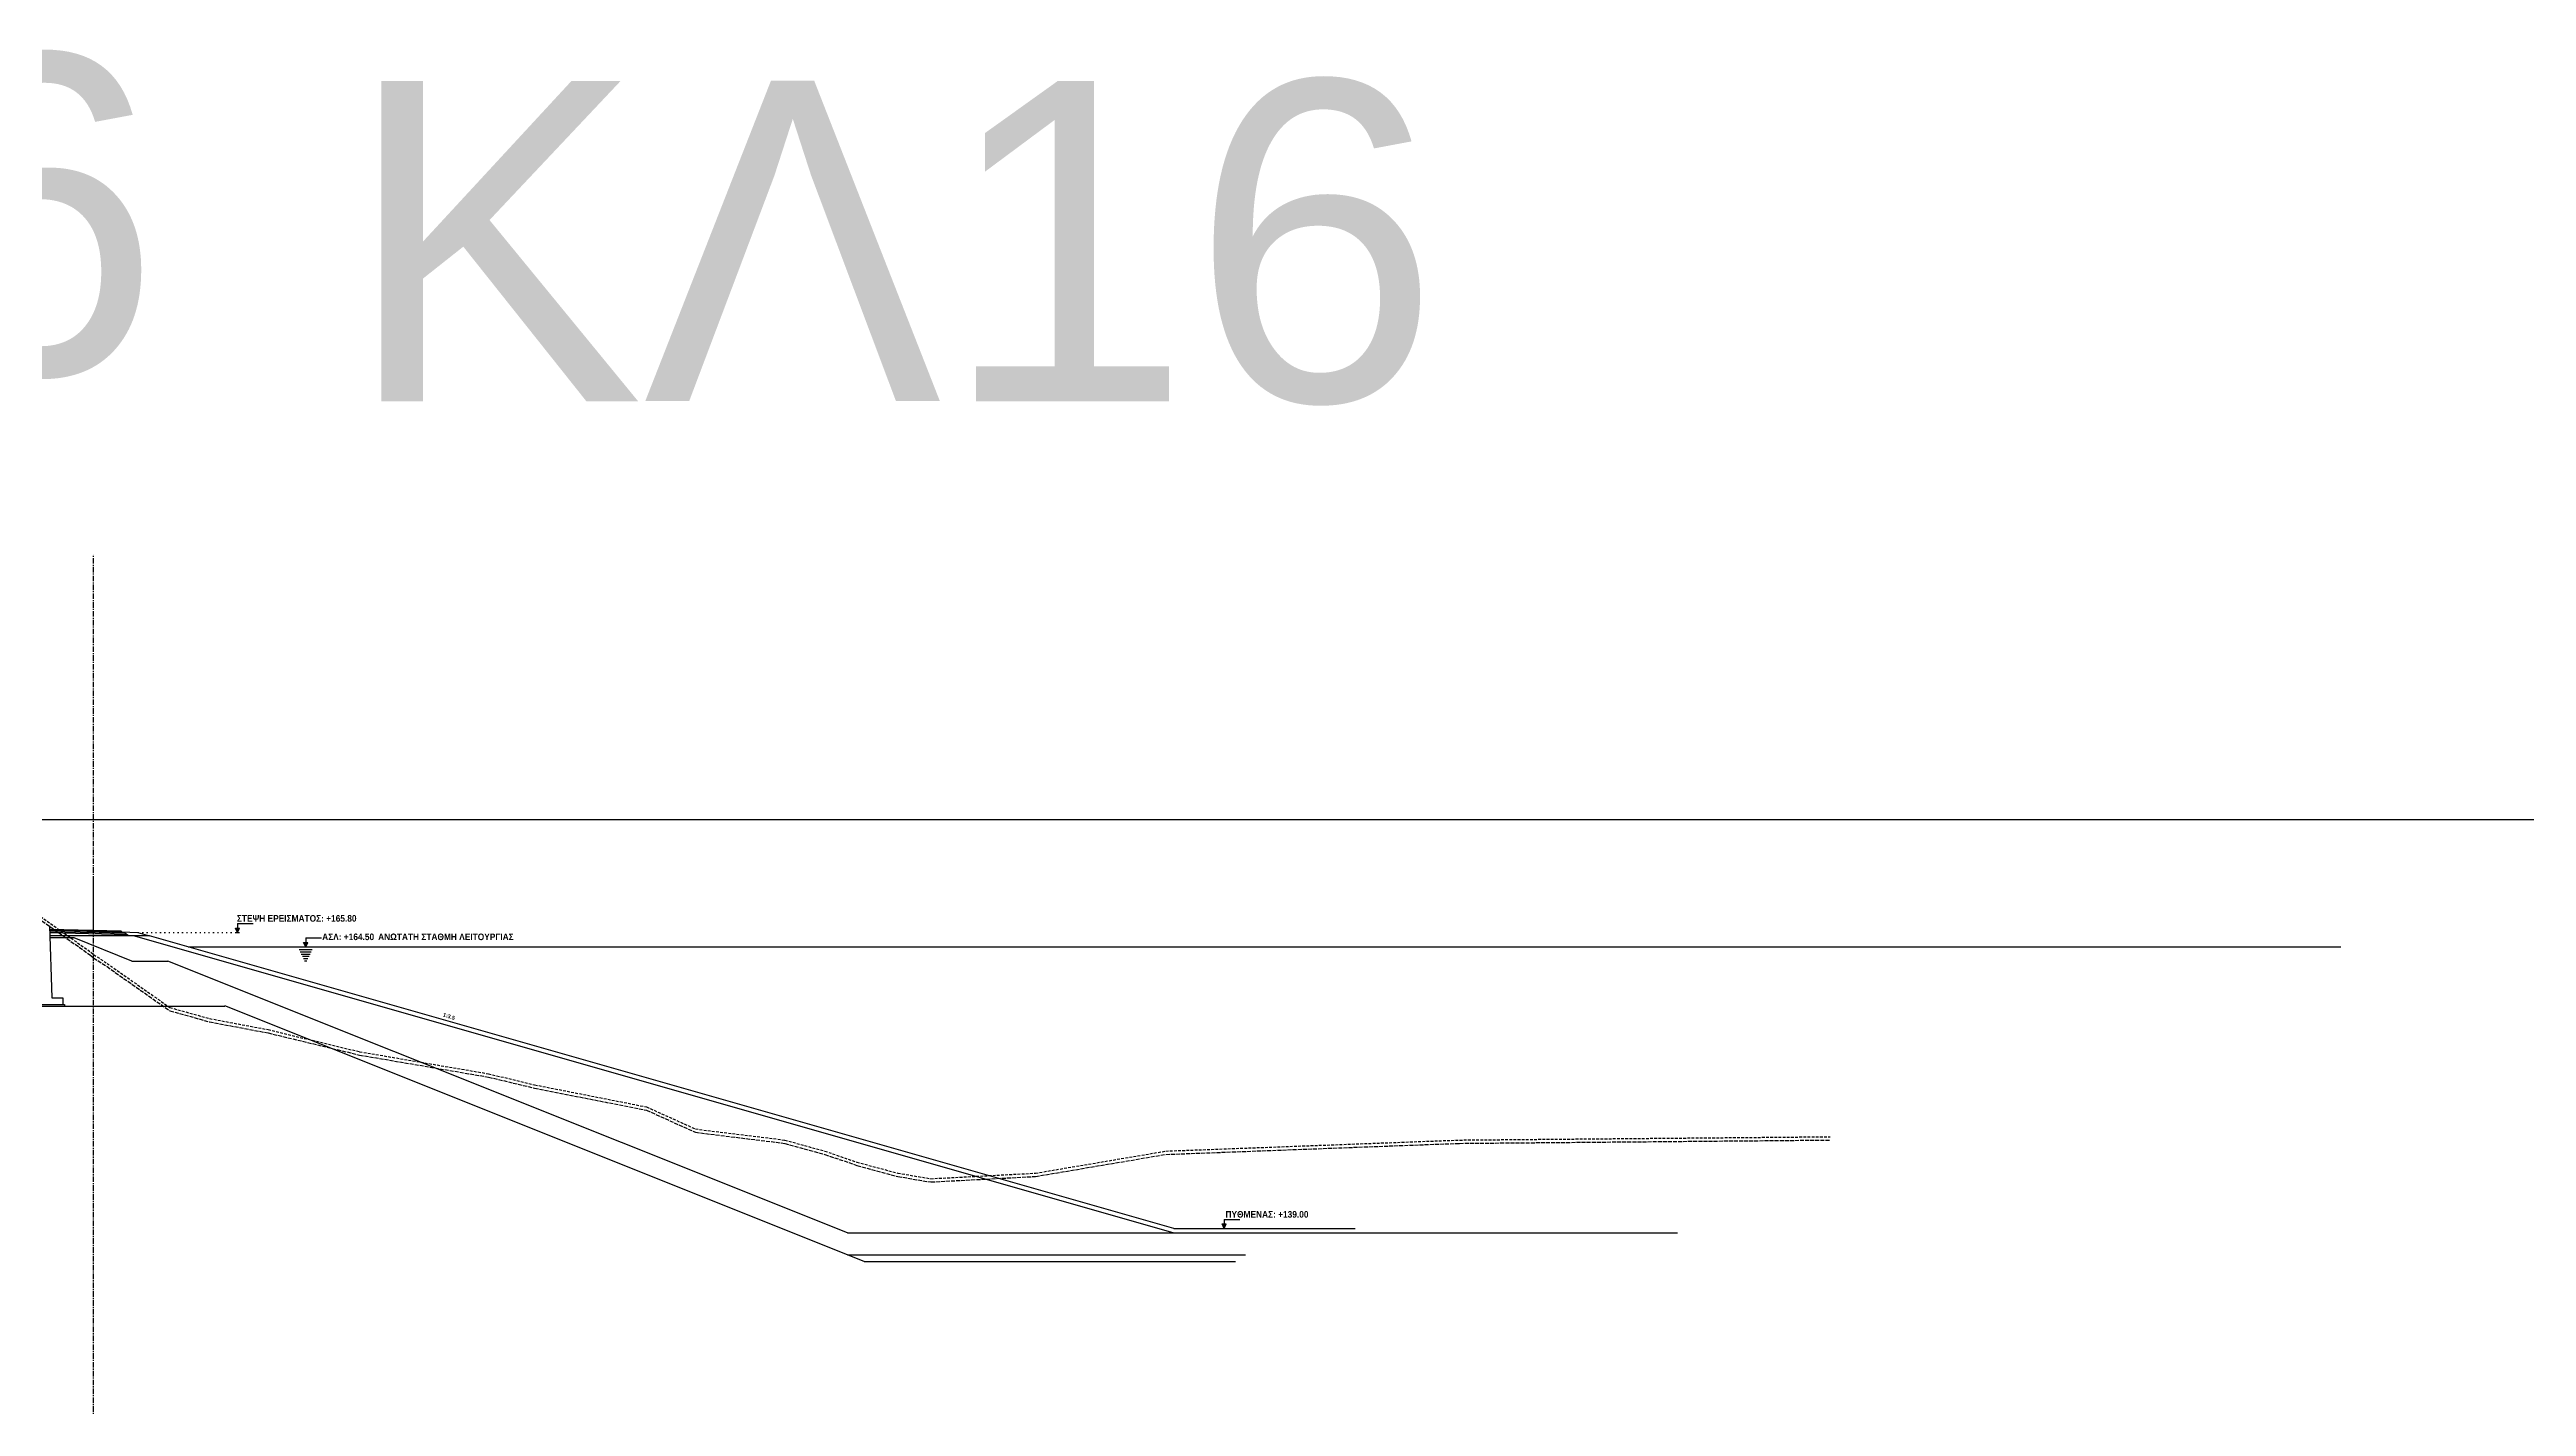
# Model space of a CAD drawing. Header units: millimetres. Extents: x 0 to 21250, y -160 to 246.
# Drawn here: x 3345.4 to 3569.7, y 122.9 to 245.7 of the extents above; entities that cross this region are included whole.
import ezdxf
from ezdxf.enums import TextEntityAlignment as Align

# ---------------------------------------------------------------- set-up
doc = ezdxf.new("R2010")
doc.units = ezdxf.units.MM
for name, pattern in [('ACAD_ISO02W100', [15, 12, -3]), ('ACAD_ISO07W100', [3, 0, -3]), ('AXONAS', [7, 5, -1, 0, -1]), ('DASHED2', [0.375, 0.25, -0.125])]:
    doc.linetypes.add(name, pattern=pattern)
doc.layers.add('_Ν_nonPLOT', color=2, linetype='Continuous', plot=False)
doc.layers.add('_Ν_ΟΔΟ_ΑΞΟΝΕΣ', color=1, linetype='AXONAS', lineweight=30)
for name, color, linetype in [('_Ν_ΥΠΕΡΧΕΙΛΙΣΤΗΣ-ΕΚΤΡΟΠΗ', 7, 'Continuous'), ('DIM', 7, 'Continuous'), ('ΠΡΟ_1B-ΑΡΓ ΠΥΡΗΝΑΣ', 25, 'Continuous'), ('ΠΡΟ_2-ΛΕΠΤΟ ΦΙΛΤΡΟ', 85, 'Continuous'), ('ΠΡΟ_5-ΕΞΩΤ-ΣΩΜΑ ΣΤΗΡΙΞΗΣ', 45, 'Continuous'), ('ΠΡΟ_E1-ΛΙΘΟΡΡΙΠΗ ΑΝΑΝΤΗ', 7, 'Continuous'), ('ΠΡΟ_E2-ΛΙΘΟΡΡΙΠΗ ΚΑΤΑΝΤΙ', 7, 'Continuous'), ('ΠΡΟ_ΑΦΑΙΡΕΣΗ ΦΓ', 20, 'ACAD_ISO02W100'), ('ΠΡΟ_Εδαφος', 3, 'Continuous'), ('ΠΡΟ_ΕΚΣΚΑΦΕΣ', 1, 'Continuous'), ('ΠΡΟ_ΟΔΟ_ΑΣΦΑΛΤΙΚΑ', 5, 'Continuous'), ('ΠΡΟ_ΟΔΟ_ΕΡΕΙΣΜΑ', 3, 'Continuous'), ('ΠΡΟ_ΟΔΟΣΤΡΩΣΙΑ', 40, 'Continuous'), ('ΠΡΟ_ΣΚΥΡΟΔΕΜΑ', 251, 'Continuous'), ('ΠΡΟ_ΣΤΑΘΜΕΣ ΝΕΡΟΥ', 150, 'ZIGZAG')]:
    doc.layers.add(name, color=color, linetype=linetype)
doc.styles.add('ARIAL', font='arialbd.ttf')
doc.styles.get("Standard").update_dxf_attribs({"font": 'arial.ttf'})
doc.linetypes.add('ZIGZAG', pattern='A,0.0001,-0.2,[131,ltypeshp.shx,S=0.2,R=0,X=-0.2,Y=0],-0.4,[131,ltypeshp.shx,S=0.2,R=180,X=0.2,Y=0],-0.2', length=0.8001)

# ---------------------------------------------------------------- blocks, each defined once
blk = doc.blocks.new('A$C328C5918')
at = {"layer": 'DIM'}
h = blk.add_hatch(color=150, dxfattribs=at)
h.dxf.hatch_style = 1
h.paths.add_polyline_path([(0, 0), (0, 0.4), (-0.19, 0.4)])
at = {"layer": 'DIM', "color": 150, "linetype": 'Continuous'}
for p, q in [((0, 0), (-0.19, 0.4)), ((-0.19, 0.4), (0.19, 0.4)), ((0, 0.8), (0, 0)), ((0, 0), (0.19, 0.4))]:
    blk.add_line(p, q, dxfattribs=at)
at = {"layer": 'DIM', "color": 150}
for p, q in [((0, 0.8), (1.43, 0.8)), ((-0.6, -0.26), (0.6, -0.26)), ((-0.5, -0.46), (0.5, -0.46)), ((-0.4, -0.66), (0.4, -0.66)), ((-0.3, -0.86), (0.3, -0.86)), ((-0.2, -1.06), (0.2, -1.06)), ((-0.1, -1.26), (0.1, -1.26))]:
    blk.add_line(p, q, dxfattribs=at)
blk = doc.blocks.new('A$C1D7D0A12')
at = {"layer": 'DIM'}
h = blk.add_hatch(color=256, dxfattribs=at)
h.dxf.hatch_style = 1
h.paths.add_polyline_path([(0, 0), (0, 0.4), (-0.19, 0.4)])
at = {"layer": 'DIM', "linetype": 'Continuous'}
for p, q in [((0, 0), (-0.19, 0.4)), ((-0.19, 0.4), (0.19, 0.4)), ((-0.19, 0), (0.19, 0)), ((0, 0.8), (0, 0)), ((0, 0), (0.19, 0.4))]:
    blk.add_line(p, q, dxfattribs=at)
at = {"layer": 'DIM'}
blk.add_line((0, 0.8), (1.43, 0.8), dxfattribs=at)

msp = doc.modelspace()

# ---------------------------------------------------------------- linework, layer by layer
at = {"layer": '_Ν_nonPLOT'}
msp.add_line((21249.69, 176), (0, 176), dxfattribs=at)
at = {"layer": '_Ν_ΟΔΟ_ΑΞΟΝΕΣ', "ltscale": 0.1}
for p, q in [((3349.43, 0), (3349.43, 200)), ((3349.43, 165.96), (3349.43, 170.52))]:
    msp.add_line(p, q, dxfattribs=at)
at = {"layer": '_Ν_ΥΠΕΡΧΕΙΛΙΣΤΗΣ-ΕΚΤΡΟΠΗ'}
for p, q in [((3345.43, 166.4), (3345.63, 159.88)), ((3345.63, 159.88), (3346.63, 159.88)), ((3346.63, 159.88), (3346.63, 159.28))]:
    msp.add_line(p, q, dxfattribs=at)
at = {"layer": 'ΠΡΟ_1B-ΑΡΓ ΠΥΡΗΝΑΣ'}
for p, q in [((3347.68, 165.3), (3345.46, 165.3)), ((3352.9, 163.21), (3347.68, 165.3)), ((3352.9, 163.21), (3356.15, 163.21)), ((3417.68, 138.6), (3356.15, 163.21)), ((3417.68, 138.6), (3492.83, 138.6))]:
    msp.add_line(p, q, dxfattribs=at)
at = {"layer": 'ΠΡΟ_2-ΛΕΠΤΟ ΦΙΛΤΡΟ'}
msp.add_line((3417.68, 136.6), (3453.71, 136.6), dxfattribs=at)
at = {"layer": 'ΠΡΟ_5-ΕΞΩΤ-ΣΩΜΑ ΣΤΗΡΙΞΗΣ'}
for p, q in [((3353.07, 165.5), (3345.46, 165.5)), ((3447.18, 138.6), (3353.03, 165.5))]:
    msp.add_line(p, q, dxfattribs=at)
at = {"layer": 'ΠΡΟ_E1-ΛΙΘΟΡΡΙΠΗ ΑΝΑΝΤΗ'}
for q in [(3354.48, 165.5), (3463.66, 139)]:
    msp.add_line((3447.23, 139), q, dxfattribs=at)
msp.add_lwpolyline([(3354.48, 165.5), (3353.07, 165.5)], dxfattribs=at)
at = {"layer": 'ΠΡΟ_E2-ΛΙΘΟΡΡΙΠΗ ΚΑΤΑΝΤΙ', "linetype": 'ACAD_ISO07W100', "ltscale": 0.1}
msp.add_line((3353.43, 165.8), (3362.26, 165.8), dxfattribs=at)
at = {"layer": 'ΠΡΟ_ΑΦΑΙΡΕΣΗ ΦΓ', "ltscale": 0.03}
msp.add_lwpolyline([(3323.37, 182.03), (3349.19, 163.7), (3349.43, 163.5), (3350.64, 162.7), (3356.33, 158.7), (3359.93, 157.7), (3365.22, 156.7), (3373.51, 154.7), (3385.19, 152.7), (3389.36, 151.7), (3399.49, 149.7), (3403.92, 147.7), (3412, 146.7), (3415.63, 145.7), (3418.54, 144.7), (3422.25, 143.7), (3425.22, 143.2), (3434.71, 143.7), (3446.5, 145.7), (3473.11, 146.7), (3506.67, 147)], dxfattribs=at)
at = {"layer": 'ΠΡΟ_Εδαφος', "linetype": 'DASHED2'}
msp.add_lwpolyline([(3321.99, 183.32), (3349.19, 164), (3349.43, 163.8), (3350.64, 163), (3356.33, 159), (3359.93, 158), (3365.22, 157), (3373.51, 155), (3385.19, 153), (3389.36, 152), (3399.49, 150), (3403.92, 148), (3412, 147), (3415.63, 146), (3418.54, 145), (3422.25, 144), (3425.22, 143.5), (3434.71, 144), (3446.5, 146), (3473.11, 147), (3506.67, 147.3)], dxfattribs=at)
at = {"layer": 'ΠΡΟ_ΕΚΣΚΑΦΕΣ'}
for p, q in [((3340.75, 159.13), (3361.31, 159.13)), ((3419.18, 136), (3361.31, 159.15)), ((3419.18, 136), (3452.81, 136))]:
    msp.add_line(p, q, dxfattribs=at)
at = {"layer": 'ΠΡΟ_ΟΔΟ_ΑΣΦΑΛΤΙΚΑ', "linetype": 'Continuous', "lineweight": -3, "ltscale": 2}
for p, q in [((3351.93, 165.9), (3345.44, 166.06)), ((3351.98, 165.85), (3345.44, 166.01))]:
    msp.add_line(p, q, dxfattribs=at)
msp.add_lwpolyline([(3351.95, 165.85), (3351.95, 165.88), (3351.93, 165.9)], dxfattribs=at)
at = {"layer": 'ΠΡΟ_ΟΔΟ_ΑΣΦΑΛΤΙΚΑ', "linetype": 'Continuous', "lineweight": -3, "ltscale": 2, "flags": 128}
msp.add_lwpolyline([(3351.98, 165.85), (3352, 165.83), (3352, 165.8)], dxfattribs=at)
at = {"layer": 'ΠΡΟ_ΟΔΟ_ΕΡΕΙΣΜΑ', "linetype": 'Continuous', "lineweight": -3, "ltscale": 2}
msp.add_lwpolyline([(3351.98, 165.85), (3353.43, 165.8), (3354.48, 165.5)], dxfattribs=at)
at = {"layer": 'ΠΡΟ_ΟΔΟΣΤΡΩΣΙΑ'}
for p, q in [((3352.15, 165.8), (3345.45, 165.96)), ((3352.3, 165.69), (3345.45, 165.86)), ((3352.46, 165.59), (3345.45, 165.76)), ((3352.59, 165.5), (3352.15, 165.8))]:
    msp.add_line(p, q, dxfattribs=at)
at = {"layer": 'ΠΡΟ_ΣΚΥΡΟΔΕΜΑ'}
for p, q in [((3340.92, 159.28), (3346.78, 159.28)), ((3346.78, 159.28), (3346.78, 159.13))]:
    msp.add_line(p, q, dxfattribs=at)
at = {"layer": 'ΠΡΟ_ΣΤΑΘΜΕΣ ΝΕΡΟΥ', "ltscale": 0.1}
msp.add_lwpolyline([(3357.98, 164.5), (3552.91, 164.5)], dxfattribs=at)

# ---------------------------------------------------------------- block references
at = {"layer": 'DIM'}
for p in [(3362.45, 165.8), (3451.79, 139)]:
    msp.add_blockref('A$C1D7D0A12', p, dxfattribs=at)
at = {"layer": 'ΠΡΟ_ΣΤΑΘΜΕΣ ΝΕΡΟΥ'}
msp.add_blockref('A$C328C5918', (3368.63, 164.5), dxfattribs=at)

# ---------------------------------------------------------------- texts
for s, height, p in [('6', 29, (3332.99, 216.31)), ('KΛ16', 29.004, (3372.16, 213.9))]:
    msp.add_text(s, height=height).set_placement(p)
at = {"layer": 'DIM', "style": 'ARIAL', "width": 0.9}
for s, p in [('ΣΤΕΨΗ ΕΡΕΙΣΜΑΤΟΣ: +165.80', (3362.4, 166.77)), ('ΠΥΘΜΕΝΑΣ: +139.00', (3451.91, 139.97))]:
    msp.add_text(s, height=0.6, dxfattribs=at).set_placement(p)
at = {"layer": 'DIM', "color": 150, "style": 'ARIAL', "width": 0.9}
msp.add_text('ΑΣΛ: +164.50', height=0.6, dxfattribs=at).set_placement((3370.12, 165.1))
msp.add_text('ΑΝΩΤΑΤΗ ΣΤΑΘΜΗ ΛΕΙΤΟΥΡΓΙΑΣ', height=0.6, dxfattribs=at).set_placement((3387.46, 165.1), align=Align.RIGHT)
at = {"layer": 'DIM', "style": 'ARIAL'}
msp.add_text('1:3.5', height=0.35, rotation=342, dxfattribs=at).set_placement((3381.02, 158.21))

doc.saveas('drawing.dxf')
